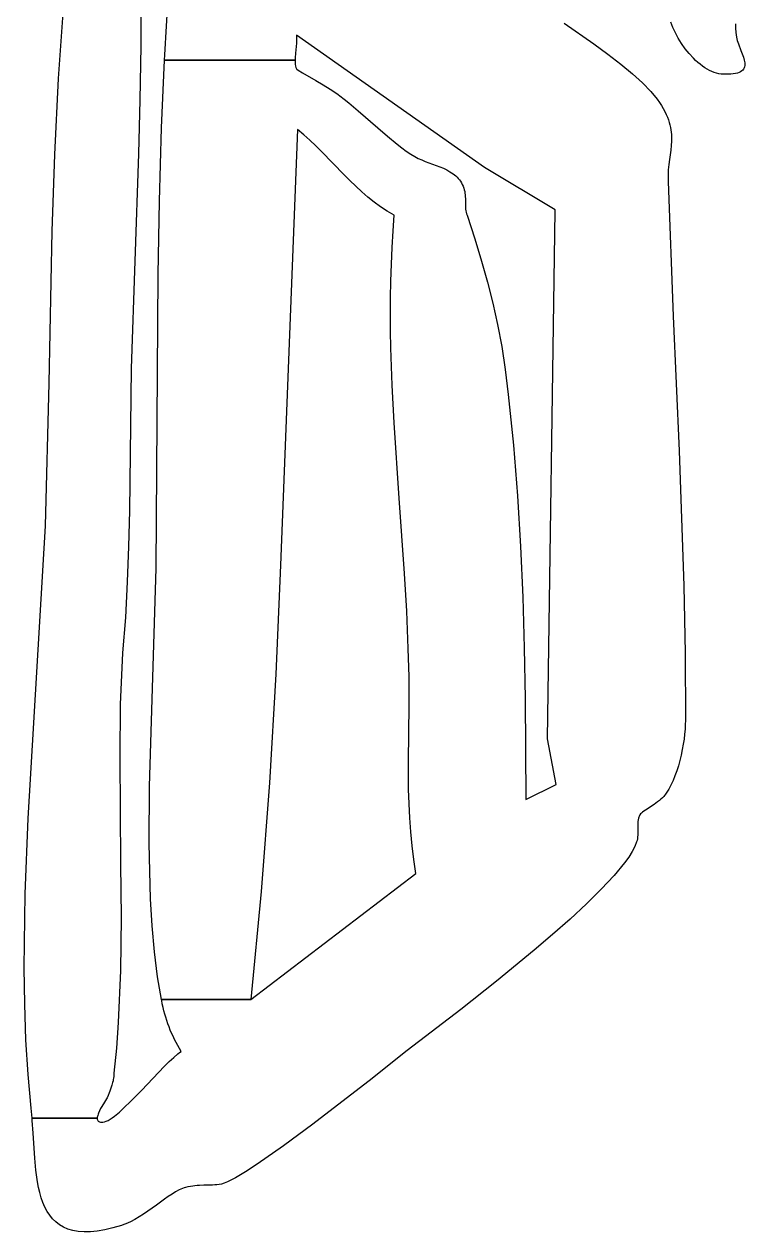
# Model space of a CAD drawing. Extents: x 112 to 210.1, y -77.1 to -34.2.
# Drawn here: x 193.875 to 195.63, y -74.901 to -71.959 of the extents above; entities that cross this region are included whole.
import ezdxf

# ---------------------------------------------------------------- set-up
doc = ezdxf.new("R2010")
doc.units = 0
doc.layers.add('BLACK', color=7, linetype='CONTINUOUS')

msp = doc.modelspace()

# ---------------------------------------------------------------- linework, layer by layer
at = {"layer": 'BLACK', "linetype": 'CONTINUOUS'}
for p, q in [((194.217154, -72.033506), (194.228177, -71.855672)), ((194.159194, -71.882037), (194.159013, -72.01252)), ((193.958178, -72.091069), (193.971371, -71.909447)), ((195.189607, -71.956545), (195.262352, -72.007058)), ((195.454315, -71.967085), (195.449365, -71.954244)), ((195.606799, -71.957807), (195.607055, -71.968277)), ((194.995469, -72.30811), (194.53774, -71.985318)), ((194.53774, -71.985318), (194.538088, -71.989582)), ((194.538088, -71.989582), (194.538174, -71.994377)), ((195.460427, -71.980159), (195.454315, -71.967085)), ((195.46759, -71.993259), (195.460427, -71.980159)), ((195.607055, -71.968277), (195.607878, -71.979201)), ((195.607878, -71.979201), (195.609302, -71.990608)), ((195.609302, -71.990608), (195.610165, -71.994606)), ((194.159013, -72.01252), (194.156786, -72.143623)), ((194.53774, -72.005203), (194.535755, -72.029305)), ((194.538042, -71.999613), (194.53774, -72.005203)), ((194.538174, -71.994377), (194.538042, -71.999613)), ((195.262352, -72.007058), (195.296315, -72.031988)), ((195.475691, -72.006182), (195.46759, -71.993259)), ((195.484618, -72.01872), (195.475691, -72.006182)), ((195.494257, -72.03067), (195.484618, -72.01872)), ((195.610165, -71.994606), (195.611241, -71.998653)), ((195.611241, -71.998653), (195.613896, -72.006845)), ((195.613896, -72.006845), (195.620258, -72.023268)), ((194.209449, -72.211743), (194.216583, -72.046717)), ((194.216583, -72.046717), (194.217154, -72.033506)), ((194.216583, -72.046717), (194.534755, -72.046717)), ((194.534755, -72.046717), (194.216583, -72.046717)), ((194.534949, -72.041154), (194.534755, -72.046717)), ((194.534755, -72.046717), (194.534763, -72.051919)), ((194.535755, -72.029305), (194.534949, -72.041154)), ((195.296315, -72.031988), (195.32781, -72.056301)), ((195.504497, -72.041825), (195.494257, -72.03067)), ((195.509808, -72.04704), (195.504497, -72.041825)), ((195.515226, -72.05198), (195.509808, -72.04704)), ((195.620258, -72.023268), (195.623413, -72.031297)), ((195.623413, -72.031297), (195.626185, -72.03907)), ((195.626185, -72.03907), (195.628298, -72.046487)), ((195.628298, -72.046487), (195.629021, -72.05003)), ((195.629021, -72.05003), (195.629477, -72.053447)), ((194.534763, -72.051919), (194.535019, -72.056671)), ((194.535019, -72.056671), (194.535569, -72.060884)), ((194.535569, -72.060884), (194.536461, -72.06447)), ((194.536461, -72.06447), (194.537049, -72.066)), ((194.537049, -72.066), (194.53774, -72.067339)), ((194.53774, -72.067339), (194.539161, -72.068779)), ((194.539161, -72.068779), (194.542287, -72.071049)), ((194.542287, -72.071049), (194.552788, -72.077674)), ((194.552788, -72.077674), (194.584703, -72.096443)), ((195.32781, -72.056301), (195.356189, -72.079699)), ((195.356189, -72.079699), (195.380804, -72.101885)), ((195.520738, -72.056618), (195.515226, -72.05198)), ((195.526331, -72.060929), (195.520738, -72.056618)), ((195.531989, -72.064888), (195.526331, -72.060929)), ((195.537699, -72.068468), (195.531989, -72.064888)), ((195.543447, -72.071645), (195.537699, -72.068468)), ((195.549218, -72.074391), (195.543447, -72.071645)), ((195.554999, -72.076682), (195.549218, -72.074391)), ((195.560776, -72.078492), (195.554999, -72.076682)), ((195.566535, -72.079796), (195.560776, -72.078492)), ((195.572261, -72.080566), (195.566535, -72.079796)), ((195.58077, -72.080894), (195.572261, -72.080566)), ((195.595368, -72.080577), (195.588461, -72.080893)), ((195.601525, -72.079957), (195.595368, -72.080577)), ((195.606967, -72.079046), (195.601525, -72.079957)), ((195.611729, -72.077857), (195.606967, -72.079046)), ((195.615845, -72.076403), (195.611729, -72.077857)), ((195.619348, -72.074696), (195.615845, -72.076403)), ((195.622274, -72.072749), (195.619348, -72.074696)), ((195.624657, -72.070573), (195.622274, -72.072749)), ((195.626532, -72.068183), (195.624657, -72.070573)), ((195.627932, -72.065591), (195.626532, -72.068183)), ((195.628892, -72.062808), (195.627932, -72.065591)), ((195.629447, -72.059848), (195.628892, -72.062808)), ((195.62963, -72.056723), (195.629447, -72.059848)), ((195.629477, -72.053447), (195.62963, -72.056723)), ((193.949264, -72.276536), (193.958178, -72.091069)), ((194.584703, -72.096443), (194.602645, -72.106975)), ((194.602645, -72.106975), (194.619595, -72.117196)), ((195.380804, -72.101885), (195.401009, -72.122558)), ((195.588461, -72.080893), (195.58077, -72.080894)), ((194.619595, -72.117196), (194.633816, -72.126302)), ((194.633816, -72.126302), (194.639361, -72.130184)), ((194.639361, -72.130184), (194.643573, -72.133485)), ((194.643573, -72.133485), (194.654198, -72.141776)), ((195.401009, -72.122558), (195.416156, -72.141422)), ((194.156786, -72.143623), (194.153102, -72.275036)), ((194.654198, -72.141776), (194.6652, -72.150703)), ((194.6652, -72.150703), (194.688097, -72.17003)), ((195.416156, -72.141422), (195.421579, -72.149448)), ((195.421579, -72.149448), (195.426453, -72.157168)), ((195.426453, -72.157168), (195.430804, -72.164601)), ((195.430804, -72.164601), (195.434656, -72.171766)), ((194.688097, -72.17003), (194.735846, -72.211537)), ((195.434656, -72.171766), (195.438036, -72.178684)), ((195.438036, -72.178684), (195.440969, -72.185373)), ((195.440969, -72.185373), (195.443478, -72.191852)), ((195.443478, -72.191852), (195.445591, -72.198142)), ((195.445591, -72.198142), (195.447332, -72.204261)), ((194.204411, -72.39029), (194.209449, -72.211743)), ((194.540385, -72.215505), (194.499375, -73.277146)), ((194.555529, -72.228201), (194.540385, -72.215505)), ((194.735846, -72.211537), (194.759767, -72.23198)), ((195.447332, -72.204261), (195.448725, -72.210229)), ((195.448725, -72.210229), (195.449797, -72.216065)), ((195.449797, -72.216065), (195.450573, -72.221789)), ((195.450573, -72.221789), (195.451077, -72.22742)), ((195.451077, -72.22742), (195.451335, -72.232977)), ((194.570254, -72.241416), (194.555529, -72.228201)), ((194.584639, -72.255049), (194.570254, -72.241416)), ((194.598759, -72.269001), (194.584639, -72.255049)), ((194.759767, -72.23198), (194.783099, -72.251059)), ((194.783099, -72.251059), (194.794399, -72.259815)), ((195.45041, -72.254857), (195.449126, -72.265859)), ((195.451213, -72.243948), (195.45041, -72.254857)), ((195.451335, -72.232977), (195.451213, -72.243948)), ((193.94342, -72.463553), (193.949264, -72.276536)), ((194.153102, -72.275036), (194.135573, -72.797588)), ((194.654156, -72.325969), (194.598759, -72.269001)), ((194.794399, -72.259815), (194.805377, -72.267905)), ((194.805377, -72.267905), (194.815975, -72.27522)), ((194.815975, -72.27522), (194.826135, -72.281651)), ((194.826135, -72.281651), (194.834274, -72.285885)), ((194.834274, -72.285885), (194.842754, -72.289723)), ((195.449126, -72.265859), (195.445922, -72.288762)), ((194.842754, -72.289723), (194.851483, -72.293267)), ((194.851483, -72.293267), (194.860366, -72.296617)), ((194.860366, -72.296617), (194.878225, -72.303138)), ((194.878225, -72.303138), (194.887015, -72.306512)), ((194.887015, -72.306512), (194.895588, -72.310094)), ((194.895588, -72.310094), (194.903851, -72.313987)), ((194.903851, -72.313987), (194.911711, -72.31829)), ((195.167448, -72.411297), (194.995469, -72.30811)), ((195.443214, -72.313897), (195.44255, -72.32769)), ((195.444405, -72.300973), (195.443214, -72.313897)), ((195.445922, -72.288762), (195.444405, -72.300973)), ((194.668122, -72.339998), (194.654156, -72.325969)), ((194.682289, -72.35374), (194.668122, -72.339998)), ((194.911711, -72.31829), (194.919075, -72.323105)), ((194.919075, -72.323105), (194.922542, -72.325736)), ((194.922542, -72.325736), (194.92585, -72.328532)), ((194.92585, -72.328532), (194.928988, -72.331507)), ((194.928988, -72.331507), (194.931943, -72.334673)), ((194.931943, -72.334673), (194.934704, -72.338042)), ((194.934704, -72.338042), (194.93726, -72.341627)), ((194.93726, -72.341627), (194.939599, -72.345441)), ((194.939599, -72.345441), (194.94171, -72.349496)), ((195.44255, -72.32769), (195.442615, -72.342505)), ((195.442615, -72.342505), (195.455182, -72.670341)), ((194.696735, -72.367094), (194.682289, -72.35374)), ((194.711538, -72.37996), (194.696735, -72.367094)), ((194.94171, -72.349496), (194.94358, -72.353805)), ((194.94358, -72.353805), (194.945198, -72.35838)), ((194.945198, -72.35838), (194.946508, -72.362408)), ((194.946508, -72.362408), (194.947492, -72.36654)), ((194.947492, -72.36654), (194.948198, -72.370758)), ((194.948198, -72.370758), (194.94867, -72.375041)), ((194.94867, -72.375041), (194.948957, -72.379371)), ((194.201388, -72.569054), (194.204411, -72.39029)), ((194.726775, -72.392237), (194.711538, -72.37996)), ((194.742523, -72.403824), (194.726775, -72.392237)), ((194.75886, -72.414621), (194.742523, -72.403824)), ((194.948957, -72.379371), (194.949104, -72.383728)), ((194.949104, -72.383728), (194.949166, -72.392446)), ((194.949166, -72.392446), (194.949228, -72.401039)), ((194.949228, -72.401039), (194.949376, -72.405241)), ((194.775694, -72.424427), (194.75886, -72.414621)), ((194.773136, -72.46256), (194.775694, -72.424427)), ((194.949376, -72.405241), (194.949663, -72.409354)), ((194.949663, -72.409354), (194.950135, -72.413358)), ((194.950135, -72.413358), (194.950841, -72.417235)), ((194.950841, -72.417235), (194.951825, -72.420964)), ((194.951825, -72.420964), (194.952437, -72.422767)), ((194.952437, -72.422767), (194.953135, -72.424526)), ((194.953135, -72.424526), (194.971889, -72.481918)), ((195.148927, -73.699818), (195.167448, -72.413943)), ((195.167448, -72.413943), (195.167448, -72.411297)), ((194.770904, -72.50324), (194.773136, -72.46256)), ((193.936102, -72.83306), (193.94342, -72.463553)), ((194.971889, -72.481918), (194.988565, -72.535899)), ((194.769168, -72.543919), (194.770904, -72.50324)), ((194.767927, -72.584599), (194.769168, -72.543919)), ((194.988565, -72.535899), (195.003318, -72.587772)), ((194.196427, -73.284422), (194.201388, -72.569054)), ((194.767183, -72.625279), (194.767927, -72.584599)), ((195.003318, -72.587772), (195.016304, -72.638839)), ((194.766935, -72.665958), (194.767183, -72.625279)), ((195.016304, -72.638839), (195.027678, -72.690402)), ((194.767183, -72.706638), (194.766935, -72.665958)), ((195.027678, -72.690402), (195.037595, -72.743763)), ((195.455182, -72.670341), (195.469734, -72.998672)), ((194.767927, -72.747318), (194.767183, -72.706638)), ((194.77094, -72.838713), (194.767927, -72.747318)), ((195.037595, -72.743763), (195.04621, -72.800224)), ((194.135573, -72.797588), (194.130943, -73.144193)), ((195.04621, -72.800224), (195.053677, -72.861089)), ((193.926552, -73.181235), (193.936102, -72.83306)), ((194.775658, -72.930294), (194.77094, -72.838713)), ((195.053677, -72.861089), (195.066131, -72.984234)), ((194.788102, -73.113766), (194.775658, -72.930294)), ((195.066131, -72.984234), (195.075918, -73.107564)), ((195.469734, -72.998672), (195.48131, -73.327004)), ((195.075918, -73.107564), (195.08335, -73.231019)), ((194.801042, -73.297238), (194.788102, -73.113766)), ((194.130943, -73.144193), (194.12901, -73.230999)), ((193.88455, -73.894287), (193.926552, -73.181235)), ((194.12901, -73.230999), (194.125899, -73.317743)), ((195.08335, -73.231019), (195.088734, -73.354536)), ((194.180221, -73.815903), (194.196427, -73.284422)), ((194.499375, -73.277146), (194.487262, -73.542401)), ((194.80638, -73.388819), (194.801042, -73.297238)), ((194.125899, -73.317743), (194.121176, -73.404363)), ((195.48131, -73.327004), (195.484431, -73.491014)), ((195.088734, -73.354536), (195.092383, -73.478053)), ((194.121176, -73.404363), (194.114406, -73.490797)), ((194.810261, -73.480213), (194.80638, -73.388819)), ((194.114406, -73.490797), (194.108939, -73.616402)), ((194.812033, -73.548783), (194.810261, -73.480213)), ((195.092383, -73.478053), (195.094605, -73.601508)), ((195.484431, -73.491014), (195.484948, -73.654839)), ((194.487262, -73.542401), (194.471925, -73.807222)), ((194.812038, -73.617508), (194.812033, -73.548783)), ((195.094605, -73.601508), (195.09601, -73.847984)), ((194.108939, -73.616402), (194.107378, -73.744549)), ((194.810591, -73.755049), (194.812038, -73.617508)), ((195.484731, -73.665203), (195.484085, -73.676362)), ((195.484948, -73.654839), (195.484731, -73.665203)), ((195.483012, -73.68818), (195.481517, -73.700521)), ((195.484085, -73.676362), (195.483012, -73.68818)), ((195.170093, -73.810943), (195.148927, -73.699818)), ((195.477274, -73.72623), (195.474535, -73.739326)), ((195.479603, -73.713249), (195.477274, -73.72623)), ((195.481517, -73.700521), (195.479603, -73.713249)), ((194.107378, -73.744549), (194.109776, -74.00475)), ((194.811062, -73.823681), (194.810591, -73.755049)), ((195.471388, -73.752404), (195.467839, -73.765326)), ((195.474535, -73.739326), (195.471388, -73.752404)), ((195.46389, -73.777958), (195.459546, -73.790163)), ((195.467839, -73.765326), (195.46389, -73.777958)), ((194.179193, -73.954743), (194.180221, -73.815903)), ((194.471925, -73.807222), (194.452122, -74.071423)), ((195.09601, -73.847984), (195.170093, -73.810943)), ((195.449687, -73.812752), (195.44418, -73.822865)), ((195.45481, -73.801806), (195.449687, -73.812752)), ((195.459546, -73.790163), (195.45481, -73.801806)), ((194.813609, -73.892095), (194.811062, -73.823681)), ((195.428849, -73.843488), (195.425298, -73.846863)), ((195.432031, -73.840047), (195.428849, -73.843488)), ((195.438294, -73.832008), (195.432031, -73.840047)), ((195.44418, -73.822865), (195.438294, -73.832008)), ((195.391543, -73.871027), (195.384034, -73.876138)), ((195.399951, -73.865513), (195.391543, -73.871027)), ((195.40873, -73.859627), (195.399951, -73.865513)), ((195.413095, -73.856555), (195.40873, -73.859627)), ((195.417355, -73.8534), (195.413095, -73.856555)), ((195.421445, -73.850169), (195.417355, -73.8534)), ((195.425298, -73.846863), (195.421445, -73.850169)), ((193.877227, -74.077666), (193.88455, -73.894287)), ((194.815962, -73.926192), (194.813609, -73.892095)), ((195.369234, -73.901315), (195.368891, -73.905484)), ((195.369841, -73.897177), (195.369234, -73.901315)), ((195.370769, -73.893078), (195.369841, -73.897177)), ((195.371372, -73.891045), (195.370769, -73.893078)), ((195.372077, -73.889025), (195.371372, -73.891045)), ((195.372892, -73.887018), (195.372077, -73.889025)), ((195.373823, -73.885026), (195.372892, -73.887018)), ((195.37561, -73.882981), (195.373823, -73.885026)), ((195.377952, -73.880815), (195.37561, -73.882981)), ((195.380782, -73.878532), (195.377952, -73.880815)), ((195.384034, -73.876138), (195.380782, -73.878532)), ((194.819196, -73.9602), (194.815962, -73.926192)), ((195.368891, -73.905484), (195.368753, -73.909676)), ((195.368753, -73.909676), (195.368862, -73.918099)), ((195.368862, -73.918099), (195.369095, -73.926522)), ((195.369112, -73.930715), (195.368986, -73.934884)), ((195.369095, -73.926522), (195.369112, -73.930715)), ((194.182661, -74.089954), (194.179193, -73.954743)), ((194.823428, -73.994107), (194.819196, -73.9602)), ((195.361581, -73.962391), (195.355197, -73.974667)), ((195.365885, -73.951172), (195.361581, -73.962391)), ((195.366577, -73.94918), (195.365885, -73.951172)), ((195.367166, -73.947174), (195.366577, -73.94918)), ((195.368071, -73.943121), (195.367166, -73.947174)), ((195.368659, -73.939022), (195.368071, -73.943121)), ((195.368986, -73.934884), (195.368659, -73.939022)), ((195.346859, -73.987923), (195.336688, -74.002084)), ((195.355197, -73.974667), (195.346859, -73.987923)), ((194.109776, -74.00475), (194.110634, -74.134943)), ((194.828782, -74.027901), (194.823428, -73.994107)), ((195.336688, -74.002084), (195.311342, -74.032818)), ((194.426615, -74.334818), (194.828782, -74.027901)), ((195.311342, -74.032818), (195.280144, -74.066266)), ((193.874835, -74.258006), (193.877227, -74.077666)), ((194.452122, -74.071423), (194.426615, -74.334818)), ((195.280144, -74.066266), (195.244078, -74.101822)), ((194.186594, -74.155259), (194.182661, -74.089954)), ((195.244078, -74.101822), (195.204128, -74.138882)), ((194.110634, -74.134943), (194.109197, -74.263959)), ((195.204128, -74.138882), (195.161279, -74.176841)), ((194.192267, -74.21853), (194.186594, -74.155259)), ((195.161279, -74.176841), (195.116516, -74.215094)), ((194.199886, -74.27939), (194.192267, -74.21853)), ((195.116516, -74.215094), (195.025183, -74.290066)), ((193.876059, -74.346243), (193.874835, -74.258006)), ((194.109197, -74.263959), (194.103916, -74.390866)), ((194.209211, -74.334818), (194.199886, -74.27939)), ((195.025183, -74.290066), (194.938005, -74.358961)), ((193.879201, -74.432766), (193.876059, -74.346243)), ((194.209656, -74.337463), (194.209211, -74.334818)), ((194.209211, -74.334818), (194.426615, -74.334818)), ((194.426615, -74.334818), (194.209211, -74.334818)), ((194.211238, -74.345836), (194.209656, -74.337463)), ((194.213005, -74.354093), (194.211238, -74.345836)), ((194.214958, -74.362241), (194.213005, -74.354093)), ((194.217098, -74.370288), (194.214958, -74.362241)), ((194.219423, -74.378242), (194.217098, -74.370288)), ((194.938005, -74.358961), (194.807615, -74.459172)), ((194.103916, -74.390866), (194.099349, -74.453238)), ((194.221935, -74.386111), (194.219423, -74.378242)), ((194.224632, -74.393903), (194.221935, -74.386111)), ((194.227516, -74.401624), (194.224632, -74.393903)), ((194.230585, -74.409284), (194.227516, -74.401624)), ((193.884491, -74.517258), (193.879201, -74.432766)), ((194.233841, -74.41689), (194.230585, -74.409284)), ((194.237282, -74.424449), (194.233841, -74.41689)), ((194.24091, -74.431969), (194.237282, -74.424449)), ((194.244724, -74.439458), (194.24091, -74.431969)), ((194.099349, -74.453238), (194.09324, -74.514734)), ((194.248724, -74.446924), (194.244724, -74.439458)), ((194.252909, -74.454374), (194.248724, -74.446924)), ((194.257281, -74.461817), (194.252909, -74.454374)), ((194.253348, -74.464398), (194.257281, -74.461817)), ((194.807615, -74.459172), (194.714597, -74.532718)), ((194.215981, -74.498363), (194.228138, -74.486304)), ((194.228138, -74.486304), (194.23922, -74.475935)), ((194.23922, -74.475935), (194.249009, -74.467644)), ((194.249009, -74.467644), (194.253348, -74.464398)), ((193.892157, -74.599401), (193.884491, -74.517258)), ((194.092883, -74.522444), (194.092455, -74.526152)), ((194.093149, -74.518643), (194.092883, -74.522444)), ((194.09324, -74.514734), (194.093149, -74.518643)), ((194.161039, -74.555744), (194.215981, -74.498363)), ((194.085876, -74.550804), (194.083194, -74.557894)), ((194.088279, -74.543838), (194.085876, -74.550804)), ((194.089346, -74.540363), (194.088279, -74.543838)), ((194.09031, -74.536872), (194.089346, -74.540363)), ((194.091156, -74.53335), (194.09031, -74.536872)), ((194.091875, -74.529782), (194.091156, -74.53335)), ((194.092455, -74.526152), (194.091875, -74.529782)), ((194.714597, -74.532718), (194.648648, -74.584234)), ((194.075391, -74.577185), (194.070502, -74.585055)), ((194.076839, -74.574527), (194.075391, -74.577185)), ((194.077229, -74.57359), (194.076839, -74.574527)), ((194.077365, -74.572942), (194.077229, -74.57359)), ((194.083194, -74.557894), (194.077365, -74.572942)), ((194.13287, -74.584497), (194.161039, -74.555744)), ((193.894224, -74.624119), (193.892157, -74.599401)), ((194.058182, -74.606346), (194.055703, -74.611853)), ((194.061096, -74.600746), (194.058182, -74.606346)), ((194.064249, -74.59522), (194.061096, -74.600746)), ((194.070502, -74.585055), (194.064249, -74.59522)), ((194.094716, -74.618983), (194.106593, -74.609157)), ((194.106593, -74.609157), (194.119385, -74.597532)), ((194.119385, -74.597532), (194.13287, -74.584497)), ((194.648648, -74.584234), (194.577427, -74.638758)), ((193.894681, -74.629586), (193.894224, -74.624119)), ((193.894224, -74.624119), (194.052676, -74.624119)), ((194.052676, -74.624119), (193.894224, -74.624119)), ((193.896601, -74.660297), (193.894681, -74.629586)), ((194.052822, -74.62192), (194.052676, -74.624119)), ((194.052676, -74.624119), (194.052808, -74.626148)), ((194.052808, -74.626148), (194.053242, -74.627987)), ((194.053222, -74.619574), (194.052822, -74.62192)), ((194.053852, -74.6171), (194.053222, -74.619574)), ((194.053242, -74.627987), (194.054003, -74.629616)), ((194.054687, -74.614519), (194.053852, -74.6171)), ((194.054003, -74.629616), (194.055115, -74.631013)), ((194.055703, -74.611853), (194.054687, -74.614519)), ((194.055115, -74.631013), (194.056601, -74.632158)), ((194.056601, -74.632158), (194.058487, -74.633029)), ((194.058487, -74.633029), (194.060796, -74.633607)), ((194.060796, -74.633607), (194.063553, -74.633869)), ((194.063553, -74.633869), (194.066781, -74.633796)), ((194.066781, -74.633796), (194.070474, -74.633137)), ((194.070474, -74.633137), (194.074589, -74.63169)), ((194.074589, -74.63169), (194.079098, -74.629503)), ((194.079098, -74.629503), (194.083974, -74.626623)), ((194.083974, -74.626623), (194.089189, -74.623101)), ((194.089189, -74.623101), (194.094716, -74.618983)), ((194.577427, -74.638758), (194.506703, -74.691174)), ((193.900425, -74.721441), (193.896601, -74.660297)), ((194.506703, -74.691174), (194.442242, -74.736365)), ((193.903228, -74.750943), (193.900425, -74.721441)), ((193.907225, -74.779112), (193.903228, -74.750943)), ((194.414162, -74.754652), (194.389811, -74.769215)), ((194.442242, -74.736365), (194.414162, -74.754652)), ((193.909812, -74.792551), (193.907225, -74.779112)), ((194.323133, -74.787354), (194.312513, -74.787586)), ((194.333721, -74.786966), (194.323133, -74.787354)), ((194.339033, -74.786627), (194.333721, -74.786966)), ((194.344372, -74.786144), (194.339033, -74.786627)), ((194.349749, -74.785484), (194.344372, -74.786144)), ((194.355177, -74.78461), (194.349749, -74.785484)), ((194.361852, -74.782677), (194.355177, -74.78461)), ((194.369909, -74.779414), (194.361852, -74.782677)), ((194.389811, -74.769215), (194.369909, -74.779414)), ((193.912866, -74.805482), (193.909812, -74.792551)), ((193.916443, -74.817848), (193.912866, -74.805482)), ((194.225797, -74.814985), (194.21638, -74.821615)), ((194.234916, -74.808877), (194.225797, -74.814985)), ((194.243709, -74.803436), (194.234916, -74.808877)), ((194.25215, -74.798805), (194.243709, -74.803436)), ((194.260211, -74.795128), (194.25215, -74.798805)), ((194.26409, -74.793691), (194.260211, -74.795128)), ((194.267865, -74.792547), (194.26409, -74.793691)), ((194.273758, -74.791208), (194.267865, -74.792547)), ((194.279539, -74.790144), (194.273758, -74.791208)), ((194.285218, -74.789321), (194.279539, -74.790144)), ((194.290809, -74.788702), (194.285218, -74.789321)), ((194.296322, -74.788255), (194.290809, -74.788702)), ((194.30177, -74.787943), (194.296322, -74.788255)), ((194.312513, -74.787586), (194.30177, -74.787943)), ((193.920599, -74.829589), (193.916443, -74.817848)), ((193.925391, -74.840649), (193.920599, -74.829589)), ((193.930875, -74.850968), (193.925391, -74.840649)), ((194.196758, -74.835873), (194.176268, -74.850503)), ((194.21638, -74.821615), (194.196758, -74.835873)), ((193.937107, -74.860488), (193.930875, -74.850968)), ((193.944143, -74.869153), (193.937107, -74.860488)), ((193.952039, -74.876902), (193.944143, -74.869153)), ((194.144381, -74.870635), (194.133553, -74.876289)), ((194.155128, -74.864357), (194.144381, -74.870635)), ((194.165766, -74.857598), (194.155128, -74.864357)), ((194.176268, -74.850503), (194.165766, -74.857598)), ((193.960853, -74.883679), (193.952039, -74.876902)), ((193.970638, -74.889425), (193.960853, -74.883679)), ((193.981453, -74.894081), (193.970638, -74.889425)), ((193.993353, -74.897591), (193.981453, -74.894081)), ((194.006395, -74.899895), (193.993353, -74.897591)), ((194.020634, -74.900936), (194.006395, -74.899895)), ((194.036127, -74.900655), (194.020634, -74.900936)), ((194.05293, -74.898994), (194.036127, -74.900655)), ((194.071099, -74.895895), (194.05293, -74.898994)), ((194.090691, -74.891301), (194.071099, -74.895895)), ((194.111761, -74.885152), (194.090691, -74.891301)), ((194.117217, -74.883287), (194.111761, -74.885152)), ((194.12267, -74.881176), (194.117217, -74.883287)), ((194.133553, -74.876289), (194.12267, -74.881176))]:
    msp.add_line(p, q, dxfattribs=at)

doc.saveas('drawing.dxf')
